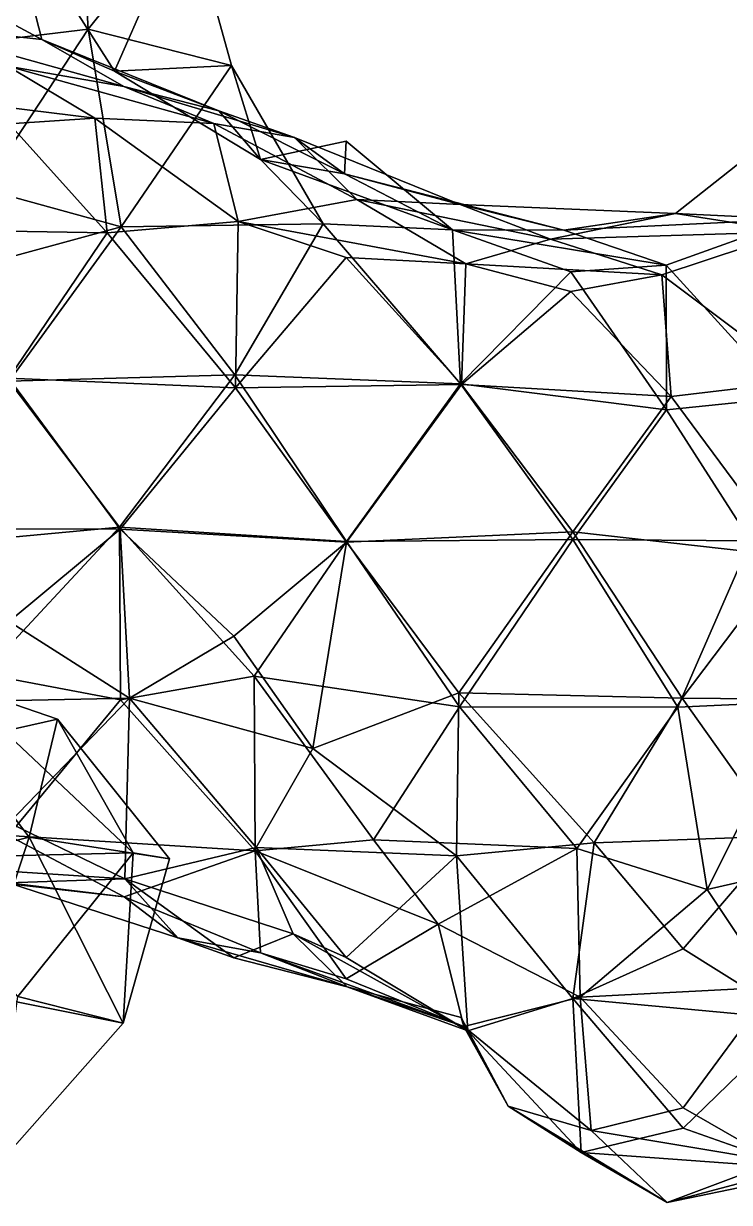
# Model space of a CAD drawing. Extents: x 290034 to 295698, y 4553723 to 4561693.
# Drawn here: x 294243.6 to 294322.7, y 4558850.6 to 4558982.8 of the extents above; entities that cross this region are included whole.
import ezdxf

# ---------------------------------------------------------------- set-up
doc = ezdxf.new("R2010")
doc.units = 0
doc.layers.add('Au_ppm_Pref_-_0_2', color=7, linetype='CONTINUOUS')

msp = doc.modelspace()

# ---------------------------------------------------------------- linework, layer by layer
at = {"layer": 'Au_ppm_Pref_-_0_2'}
for points in [[(294249.56, 4558999.91, 1805.55), (294240.29, 4558980.88, 1804.52), (294240.58, 4558997.82, 1810.99)], [(294249.56, 4558999.91, 1805.55), (294250.02, 4558996.01, 1800.73), (294240.29, 4558980.88, 1804.52)], [(294245.64, 4558980.97, 1780.73), (294241.67, 4558996.41, 1787.59), (294232.41, 4558988.11, 1780.6)], [(294250.02, 4558996.01, 1800.73), (294250.82, 4558982.15, 1798.44), (294240.29, 4558980.88, 1804.52)], [(294261.93, 4558996.01, 1794.07), (294241.67, 4558996.41, 1787.59), (294253.78, 4558977.43, 1788.26)], [(294253.78, 4558977.43, 1788.26), (294241.67, 4558996.41, 1787.59), (294245.64, 4558980.97, 1780.73)], [(294250.02, 4558996.01, 1800.73), (294261.93, 4558996.01, 1794.07), (294250.82, 4558982.15, 1798.44)], [(294261.93, 4558996.01, 1794.07), (294266.92, 4558978.05, 1793.67), (294250.82, 4558982.15, 1798.44)], [(294261.93, 4558996.01, 1794.07), (294253.78, 4558977.43, 1788.26), (294266.92, 4558978.05, 1793.67)], [(294232.41, 4558988.11, 1780.6), (294229.64, 4558982.73, 1775.35), (294245.64, 4558980.97, 1780.73)], [(294245.64, 4558980.97, 1780.73), (294229.64, 4558982.73, 1775.35), (294254.82, 4558975.7, 1775.84)], [(294254.82, 4558975.7, 1775.84), (294229.64, 4558982.73, 1775.35), (294241.82, 4558977.98, 1769.95)], [(294240.29, 4558980.88, 1804.52), (294250.82, 4558982.15, 1798.44), (294239.03, 4558964.24, 1797.84)], [(294250.82, 4558982.15, 1798.44), (294254.53, 4558959.98, 1794.57), (294239.03, 4558964.24, 1797.84)], [(294266.92, 4558978.05, 1793.67), (294254.53, 4558959.98, 1794.57), (294250.82, 4558982.15, 1798.44)], [(294253.78, 4558977.43, 1788.26), (294245.64, 4558980.97, 1780.73), (294265.47, 4558972.99, 1780.86)], [(294265.47, 4558972.99, 1780.86), (294245.64, 4558980.97, 1780.73), (294254.82, 4558975.7, 1775.84)], [(294251.57, 4558972.16, 1764.58), (294241.82, 4558977.98, 1769.95), (294231.2, 4558974.66, 1764.29)], [(294254.82, 4558975.7, 1775.84), (294241.82, 4558977.98, 1769.95), (294264.93, 4558971.56, 1771.08)], [(294264.93, 4558971.56, 1771.08), (294241.82, 4558977.98, 1769.95), (294251.57, 4558972.16, 1764.58)], [(294253.78, 4558977.43, 1788.26), (294270.14, 4558967.53, 1786.76), (294266.92, 4558978.05, 1793.67)], [(294253.78, 4558977.43, 1788.26), (294265.47, 4558972.99, 1780.86), (294270.14, 4558967.53, 1786.76)], [(294277.18, 4558960.29, 1793.58), (294254.53, 4558959.98, 1794.57), (294266.92, 4558978.05, 1793.67)], [(294277.18, 4558960.29, 1793.58), (294266.92, 4558978.05, 1793.67), (294270.14, 4558967.53, 1786.76)], [(294335.36, 4558976.22, 1775.86), (294330.01, 4558960.82, 1782.38), (294316.69, 4558961.47, 1776.08)], [(294329.73, 4558959.42, 1770.02), (294335.36, 4558976.22, 1775.86), (294316.69, 4558961.47, 1776.08)], [(294251.57, 4558972.16, 1764.58), (294231.2, 4558974.66, 1764.29), (294241.96, 4558971.51, 1760.27)], [(294265.47, 4558972.99, 1780.86), (294254.82, 4558975.7, 1775.84), (294273.97, 4558970, 1775.86)], [(294273.97, 4558970, 1775.86), (294254.82, 4558975.7, 1775.84), (294264.93, 4558971.56, 1771.08)], [(294251.57, 4558972.16, 1764.58), (294241.96, 4558971.51, 1760.27), (294252.98, 4558959.3, 1759.14)], [(294264.93, 4558971.56, 1771.08), (294251.57, 4558972.16, 1764.58), (294267.65, 4558960.58, 1763.32)], [(294252.98, 4558959.3, 1759.14), (294267.65, 4558960.58, 1763.32), (294251.57, 4558972.16, 1764.58)], [(294279.58, 4558965.92, 1781.32), (294270.14, 4558967.53, 1786.76), (294265.47, 4558972.99, 1780.86)], [(294273.97, 4558970, 1775.86), (294279.58, 4558965.92, 1781.32), (294265.47, 4558972.99, 1780.86)], [(294241.96, 4558971.51, 1760.27), (294228.21, 4558959.71, 1759.68), (294252.98, 4558959.3, 1759.14)], [(294273.97, 4558970, 1775.86), (294264.93, 4558971.56, 1771.08), (294280.95, 4558963.02, 1769.25)], [(294264.93, 4558971.56, 1771.08), (294267.65, 4558960.58, 1763.32), (294280.95, 4558963.02, 1769.25)], [(294279.58, 4558965.92, 1781.32), (294279.76, 4558969.58, 1784.87), (294270.14, 4558967.53, 1786.76)], [(294270.14, 4558967.53, 1786.76), (294279.76, 4558969.58, 1784.87), (294291.69, 4558959.63, 1787.58)], [(294279.58, 4558965.92, 1781.32), (294273.97, 4558970, 1775.86), (294292.53, 4558962.48, 1775.89)], [(294273.97, 4558970, 1775.86), (294280.95, 4558963.02, 1769.25), (294292.53, 4558962.48, 1775.89)], [(294279.58, 4558965.92, 1781.32), (294291.69, 4558959.63, 1787.58), (294279.76, 4558969.58, 1784.87)], [(294277.18, 4558960.29, 1793.58), (294270.14, 4558967.53, 1786.76), (294291.69, 4558959.63, 1787.58)], [(294279.58, 4558965.92, 1781.32), (294304.15, 4558959.61, 1781.64), (294291.69, 4558959.63, 1787.58)], [(294304.15, 4558959.61, 1781.64), (294279.58, 4558965.92, 1781.32), (294292.53, 4558962.48, 1775.89)], [(294239.03, 4558964.24, 1797.84), (294254.53, 4558959.98, 1794.57), (294231.7, 4558953.75, 1794.78)], [(294293.17, 4558955.81, 1764.2), (294280.95, 4558963.02, 1769.25), (294267.65, 4558960.58, 1763.32)], [(294280.95, 4558963.02, 1769.25), (294293.17, 4558955.81, 1764.2), (294302.68, 4558958.57, 1770.22)], [(294302.68, 4558958.57, 1770.22), (294292.53, 4558962.48, 1775.89), (294280.95, 4558963.02, 1769.25)], [(294304.15, 4558959.61, 1781.64), (294292.53, 4558962.48, 1775.89), (294316.69, 4558961.47, 1776.08)], [(294292.53, 4558962.48, 1775.89), (294302.68, 4558958.57, 1770.22), (294316.69, 4558961.47, 1776.08)], [(294316.69, 4558961.47, 1776.08), (294302.68, 4558958.57, 1770.22), (294329.73, 4558959.42, 1770.02)], [(294304.15, 4558959.61, 1781.64), (294316.69, 4558961.47, 1776.08), (294330.01, 4558960.82, 1782.38)], [(294267.34, 4558941.92, 1758.75), (294267.65, 4558960.58, 1763.32), (294252.98, 4558959.3, 1759.14)], [(294277.18, 4558960.29, 1793.58), (294267.29, 4558943.37, 1792.63), (294254.53, 4558959.98, 1794.57)], [(294277.18, 4558960.29, 1793.58), (294292.59, 4558942.37, 1793.36), (294267.29, 4558943.37, 1792.63)], [(294279.76, 4558956.55, 1759.32), (294267.65, 4558960.58, 1763.32), (294267.34, 4558941.92, 1758.75)], [(294293.17, 4558955.81, 1764.2), (294267.65, 4558960.58, 1763.32), (294279.76, 4558956.55, 1759.32)], [(294277.18, 4558960.29, 1793.58), (294291.69, 4558959.63, 1787.58), (294292.59, 4558942.37, 1793.36)], [(294304.15, 4558959.61, 1781.64), (294330.01, 4558960.82, 1782.38), (294315.63, 4558955.67, 1787.08)], [(294329.16, 4558940.84, 1786.72), (294315.63, 4558955.67, 1787.08), (294330.01, 4558960.82, 1782.38)], [(294252.98, 4558959.3, 1759.14), (294228.21, 4558959.71, 1759.68), (294241.94, 4558942.99, 1758.9)], [(294254.53, 4558959.98, 1794.57), (294241.96, 4558942.66, 1792.78), (294231.7, 4558953.75, 1794.78)], [(294252.98, 4558959.3, 1759.14), (294241.94, 4558942.99, 1758.9), (294267.34, 4558941.92, 1758.75)], [(294241.96, 4558942.66, 1792.78), (294254.53, 4558959.98, 1794.57), (294267.29, 4558943.37, 1792.63)], [(294291.69, 4558959.63, 1787.58), (294304.96, 4558954.92, 1791.86), (294292.59, 4558942.37, 1793.36)], [(294291.69, 4558959.63, 1787.58), (294315.63, 4558955.67, 1787.08), (294304.96, 4558954.92, 1791.86)], [(294291.69, 4558959.63, 1787.58), (294304.15, 4558959.61, 1781.64), (294315.63, 4558955.67, 1787.08)], [(294302.68, 4558958.57, 1770.22), (294315.17, 4558954.58, 1764.79), (294329.73, 4558959.42, 1770.02)], [(294315.17, 4558954.58, 1764.79), (294330.99, 4558942.7, 1763.1), (294329.73, 4558959.42, 1770.02)], [(294293.17, 4558955.81, 1764.2), (294315.17, 4558954.58, 1764.79), (294302.68, 4558958.57, 1770.22)], [(294279.76, 4558956.55, 1759.32), (294267.34, 4558941.92, 1758.75), (294292.68, 4558942.27, 1758.53)], [(294293.17, 4558955.81, 1764.2), (294279.76, 4558956.55, 1759.32), (294292.68, 4558942.27, 1758.53)], [(294292.59, 4558942.37, 1793.36), (294304.96, 4558954.92, 1791.86), (294315.69, 4558939.46, 1791.77)], [(294293.17, 4558955.81, 1764.2), (294292.68, 4558942.27, 1758.53), (294304.96, 4558952.72, 1760.59)], [(294293.17, 4558955.81, 1764.2), (294304.96, 4558952.72, 1760.59), (294315.17, 4558954.58, 1764.79)], [(294315.63, 4558955.67, 1787.08), (294315.69, 4558939.46, 1791.77), (294304.96, 4558954.92, 1791.86)], [(294329.16, 4558940.84, 1786.72), (294315.69, 4558939.46, 1791.77), (294315.63, 4558955.67, 1787.08)], [(294315.17, 4558954.58, 1764.79), (294304.96, 4558952.72, 1760.59), (294316.19, 4558940.94, 1759.23)], [(294315.17, 4558954.58, 1764.79), (294316.19, 4558940.94, 1759.23), (294330.99, 4558942.7, 1763.1)], [(294292.68, 4558942.27, 1758.53), (294316.19, 4558940.94, 1759.23), (294304.96, 4558952.72, 1760.59)], [(294254.43, 4558926.05, 1759.45), (294241.94, 4558942.99, 1758.9), (294229.29, 4558926.11, 1759.56)], [(294254.43, 4558926.05, 1759.45), (294267.34, 4558941.92, 1758.75), (294241.94, 4558942.99, 1758.9)], [(294267.29, 4558943.37, 1792.63), (294254.34, 4558926.28, 1791.94), (294241.96, 4558942.66, 1792.78)], [(294267.29, 4558943.37, 1792.63), (294279.81, 4558924.69, 1792.61), (294254.34, 4558926.28, 1791.94)], [(294267.29, 4558943.37, 1792.63), (294292.59, 4558942.37, 1793.36), (294279.81, 4558924.69, 1792.61)], [(294229.45, 4558923.98, 1792.3), (294241.96, 4558942.66, 1792.78), (294254.34, 4558926.28, 1791.94)], [(294254.43, 4558926.05, 1759.45), (294279.81, 4558924.6, 1758.97), (294267.34, 4558941.92, 1758.75)], [(294292.68, 4558942.27, 1758.53), (294267.34, 4558941.92, 1758.75), (294279.81, 4558924.6, 1758.97)], [(294292.59, 4558942.37, 1793.36), (294305.19, 4558924.89, 1793.29), (294279.81, 4558924.69, 1792.61)], [(294292.68, 4558942.27, 1758.53), (294279.81, 4558924.6, 1758.97), (294305.17, 4558925.77, 1757.59)], [(294292.59, 4558942.37, 1793.36), (294315.69, 4558939.46, 1791.77), (294305.19, 4558924.89, 1793.29)], [(294292.68, 4558942.27, 1758.53), (294305.17, 4558925.77, 1757.59), (294316.19, 4558940.94, 1759.23)], [(294316.19, 4558940.94, 1759.23), (294329.47, 4558923.03, 1758.93), (294330.99, 4558942.7, 1763.1)], [(294316.19, 4558940.94, 1759.23), (294305.17, 4558925.77, 1757.59), (294329.47, 4558923.03, 1758.93)], [(294329.16, 4558940.84, 1786.72), (294325.08, 4558924.74, 1791.28), (294315.69, 4558939.46, 1791.77)], [(294305.19, 4558924.89, 1793.29), (294315.69, 4558939.46, 1791.77), (294325.08, 4558924.74, 1791.28)], [(294254.43, 4558926.05, 1759.45), (294229.29, 4558926.11, 1759.56), (294241.96, 4558915.72, 1760.97)], [(294229.45, 4558923.98, 1792.3), (294254.34, 4558926.28, 1791.94), (294239.04, 4558909.84, 1791.32)], [(294254.34, 4558926.28, 1791.94), (294254.47, 4558906.94, 1787.68), (294239.04, 4558909.84, 1791.32)], [(294254.43, 4558926.05, 1759.45), (294241.96, 4558915.72, 1760.97), (294255.48, 4558907.09, 1764.37)], [(294254.34, 4558926.28, 1791.94), (294269.45, 4558909.57, 1791.71), (294254.47, 4558906.94, 1787.68)], [(294254.34, 4558926.28, 1791.94), (294279.81, 4558924.69, 1792.61), (294269.45, 4558909.57, 1791.71)], [(294254.43, 4558926.05, 1759.45), (294255.48, 4558907.09, 1764.37), (294267.16, 4558914.07, 1760.42)], [(294254.43, 4558926.05, 1759.45), (294267.16, 4558914.07, 1760.42), (294279.81, 4558924.6, 1758.97)], [(294279.81, 4558924.6, 1758.97), (294292.4, 4558907.7, 1759.06), (294305.17, 4558925.77, 1757.59)], [(294317.44, 4558907.1, 1758.07), (294305.17, 4558925.77, 1757.59), (294292.4, 4558907.7, 1759.06)], [(294329.47, 4558923.03, 1758.93), (294305.17, 4558925.77, 1757.59), (294317.44, 4558907.1, 1758.07)], [(294279.81, 4558924.6, 1758.97), (294267.16, 4558914.07, 1760.42), (294276.04, 4558901.47, 1762.1)], [(294279.81, 4558924.69, 1792.61), (294292.48, 4558906.15, 1792.79), (294269.45, 4558909.57, 1791.71)], [(294279.81, 4558924.6, 1758.97), (294276.04, 4558901.47, 1762.1), (294292.4, 4558907.7, 1759.06)], [(294279.81, 4558924.69, 1792.61), (294305.19, 4558924.89, 1793.29), (294292.48, 4558906.15, 1792.79)], [(294305.19, 4558924.89, 1793.29), (294316.95, 4558906.11, 1792.04), (294292.48, 4558906.15, 1792.79)], [(294305.19, 4558924.89, 1793.29), (294325.08, 4558924.74, 1791.28), (294316.95, 4558906.11, 1792.04)], [(294316.95, 4558906.11, 1792.04), (294325.08, 4558924.74, 1791.28), (294330.81, 4558906.74, 1788.17)], [(294317.44, 4558907.1, 1758.07), (294338.92, 4558906.92, 1759.85), (294329.47, 4558923.03, 1758.93)], [(294255.48, 4558907.09, 1764.37), (294241.96, 4558915.72, 1760.97), (294229.9, 4558906.6, 1763.5)], [(294276.04, 4558901.47, 1762.1), (294267.16, 4558914.07, 1760.42), (294255.48, 4558907.09, 1764.37)], [(294231.34, 4558888.3, 1793.46), (294244.23, 4558891.5, 1797.75), (294229.43, 4558910.92, 1799.56)], [(294229.43, 4558910.92, 1799.56), (294244.23, 4558891.5, 1797.75), (294247.38, 4558904.77, 1799.62)], [(294229.43, 4558910.92, 1799.56), (294247.38, 4558904.77, 1799.62), (294241.42, 4558903.39, 1805.09)], [(294254.47, 4558906.94, 1787.68), (294241.89, 4558891.71, 1786.9), (294239.04, 4558909.84, 1791.32)], [(294269.57, 4558890, 1787.18), (294254.47, 4558906.94, 1787.68), (294269.45, 4558909.57, 1791.71)], [(294269.57, 4558890, 1787.18), (294269.45, 4558909.57, 1791.71), (294282.83, 4558891.23, 1791.52)], [(294269.45, 4558909.57, 1791.71), (294292.48, 4558906.15, 1792.79), (294282.83, 4558891.23, 1791.52)], [(294292.4, 4558907.7, 1759.06), (294276.04, 4558901.47, 1762.1), (294292.14, 4558889.41, 1762.67)], [(294292.4, 4558907.7, 1759.06), (294292.14, 4558889.41, 1762.67), (294307.55, 4558890.88, 1759.86)], [(294292.4, 4558907.7, 1759.06), (294307.55, 4558890.88, 1759.86), (294317.44, 4558907.1, 1758.07)], [(294255.48, 4558907.09, 1764.37), (294229.9, 4558906.6, 1763.5), (294241.96, 4558893.12, 1765.32)], [(294269.57, 4558890, 1787.18), (294241.89, 4558891.71, 1786.9), (294254.47, 4558906.94, 1787.68)], [(294255.48, 4558907.09, 1764.37), (294241.96, 4558893.12, 1765.32), (294254.95, 4558886.84, 1769.29)], [(294255.48, 4558907.09, 1764.37), (294254.95, 4558886.84, 1769.29), (294269.67, 4558890.35, 1765.58)], [(294255.48, 4558907.09, 1764.37), (294269.67, 4558890.35, 1765.58), (294276.04, 4558901.47, 1762.1)], [(294305.64, 4558890.25, 1791.65), (294282.83, 4558891.23, 1791.52), (294292.48, 4558906.15, 1792.79)], [(294305.64, 4558890.25, 1791.65), (294292.48, 4558906.15, 1792.79), (294316.95, 4558906.11, 1792.04)], [(294320.24, 4558885.64, 1790.16), (294305.64, 4558890.25, 1791.65), (294316.95, 4558906.11, 1792.04)], [(294317.44, 4558907.1, 1758.07), (294307.55, 4558890.88, 1759.86), (294328.41, 4558891.64, 1759.71)], [(294320.24, 4558885.64, 1790.16), (294316.95, 4558906.11, 1792.04), (294330.81, 4558906.74, 1788.17)], [(294317.44, 4558907.1, 1758.07), (294328.41, 4558891.64, 1759.71), (294338.92, 4558906.92, 1759.85)], [(294335.27, 4558889.1, 1786.85), (294320.24, 4558885.64, 1790.16), (294330.81, 4558906.74, 1788.17)], [(294241.42, 4558903.39, 1805.09), (294247.38, 4558904.77, 1799.62), (294255.89, 4558889.77, 1805.37)], [(294244.23, 4558891.5, 1797.75), (294259.96, 4558889.1, 1799.62), (294247.38, 4558904.77, 1799.62)], [(294247.38, 4558904.77, 1799.62), (294259.96, 4558889.1, 1799.62), (294255.89, 4558889.77, 1805.37)], [(294241.42, 4558903.39, 1805.09), (294255.89, 4558889.77, 1805.37), (294229.31, 4558889.11, 1806.32)], [(294276.04, 4558901.47, 1762.1), (294269.67, 4558890.35, 1765.58), (294292.14, 4558889.41, 1762.67)], [(294254.95, 4558886.84, 1769.29), (294241.96, 4558893.12, 1765.32), (294228.99, 4558888.51, 1769.68)], [(294254.88, 4558884.83, 1782.03), (294230.04, 4558887.63, 1782.3), (294241.89, 4558891.71, 1786.9)], [(294244.23, 4558891.5, 1797.75), (294231.34, 4558888.3, 1793.46), (294238.45, 4558873.91, 1795.13)], [(294244.23, 4558891.5, 1797.75), (294238.45, 4558873.91, 1795.13), (294254.75, 4558870.66, 1799.59)], [(294269.57, 4558890, 1787.18), (294254.88, 4558884.83, 1782.03), (294241.89, 4558891.71, 1786.9)], [(294244.23, 4558891.5, 1797.75), (294254.75, 4558870.66, 1799.59), (294259.96, 4558889.1, 1799.62)], [(294307.55, 4558890.88, 1759.86), (294317.56, 4558879, 1760.61), (294328.41, 4558891.64, 1759.71)], [(294328.41, 4558891.64, 1759.71), (294317.56, 4558879, 1760.61), (294330.13, 4558871.09, 1764.03)], [(294269.57, 4558890, 1787.18), (294270.16, 4558878.54, 1780.79), (294254.88, 4558884.83, 1782.03)], [(294269.67, 4558890.35, 1765.58), (294254.95, 4558886.84, 1769.29), (294273.8, 4558880.67, 1769.92)], [(294269.57, 4558890, 1787.18), (294282.83, 4558891.23, 1791.52), (294290.07, 4558881.75, 1789.11)], [(294269.57, 4558890, 1787.18), (294279.76, 4558875.63, 1786.29), (294270.16, 4558878.54, 1780.79)], [(294269.57, 4558890, 1787.18), (294290.07, 4558881.75, 1789.11), (294279.76, 4558875.63, 1786.29)], [(294269.67, 4558890.35, 1765.58), (294273.8, 4558880.67, 1769.92), (294279.76, 4558878.03, 1766.23)], [(294269.67, 4558890.35, 1765.58), (294279.76, 4558878.03, 1766.23), (294292.14, 4558889.41, 1762.67)], [(294290.07, 4558881.75, 1789.11), (294282.83, 4558891.23, 1791.52), (294305.64, 4558890.25, 1791.65)], [(294306.01, 4558873.58, 1787.33), (294290.07, 4558881.75, 1789.11), (294305.64, 4558890.25, 1791.65)], [(294307.55, 4558890.88, 1759.86), (294292.14, 4558889.41, 1762.67), (294305.19, 4558873.42, 1764.28)], [(294307.55, 4558890.88, 1759.86), (294305.19, 4558873.42, 1764.28), (294317.56, 4558879, 1760.61)], [(294306.01, 4558873.58, 1787.33), (294305.64, 4558890.25, 1791.65), (294320.24, 4558885.64, 1790.16)], [(294242.96, 4558873.66, 1804.94), (294229.31, 4558889.11, 1806.32), (294255.89, 4558889.77, 1805.37)], [(294242.96, 4558873.66, 1804.94), (294255.89, 4558889.77, 1805.37), (294254.75, 4558870.66, 1799.59)], [(294259.96, 4558889.1, 1799.62), (294254.75, 4558870.66, 1799.59), (294255.89, 4558889.77, 1805.37)], [(294292.14, 4558889.41, 1762.67), (294279.76, 4558878.03, 1766.23), (294293.39, 4558869.8, 1769.63)], [(294305.19, 4558873.42, 1764.28), (294292.14, 4558889.41, 1762.67), (294293.39, 4558869.8, 1769.63)], [(294335.27, 4558889.1, 1786.85), (294327.53, 4558874.71, 1786.75), (294320.24, 4558885.64, 1790.16)], [(294254.95, 4558886.84, 1769.29), (294228.99, 4558888.51, 1769.68), (294241.9, 4558886.38, 1775.88)], [(294230.04, 4558887.63, 1782.3), (294254.88, 4558884.83, 1782.03), (294241.9, 4558886.38, 1775.88)], [(294254.95, 4558886.84, 1769.29), (294241.9, 4558886.38, 1775.88), (294260.88, 4558880.21, 1775.86)], [(294254.88, 4558884.83, 1782.03), (294260.88, 4558880.21, 1775.86), (294241.9, 4558886.38, 1775.88)], [(294267.16, 4558877.97, 1772.15), (294254.95, 4558886.84, 1769.29), (294260.88, 4558880.21, 1775.86)], [(294254.95, 4558886.84, 1769.29), (294267.16, 4558877.97, 1772.15), (294273.8, 4558880.67, 1769.92)], [(294260.88, 4558880.21, 1775.86), (294254.88, 4558884.83, 1782.03), (294270.16, 4558878.54, 1780.79)], [(294306.01, 4558873.58, 1787.33), (294320.24, 4558885.64, 1790.16), (294327.53, 4558874.71, 1786.75)], [(294279.76, 4558875.63, 1786.29), (294290.07, 4558881.75, 1789.11), (294292.96, 4558870.27, 1782.07)], [(294290.07, 4558881.75, 1789.11), (294306.01, 4558873.58, 1787.33), (294292.96, 4558870.27, 1782.07)], [(294270.16, 4558878.54, 1780.79), (294279.88, 4558874.74, 1775.85), (294260.88, 4558880.21, 1775.86)], [(294260.88, 4558880.21, 1775.86), (294279.88, 4558874.74, 1775.85), (294267.16, 4558877.97, 1772.15)], [(294273.8, 4558880.67, 1769.92), (294267.16, 4558877.97, 1772.15), (294279.88, 4558874.74, 1775.85)], [(294279.88, 4558874.74, 1775.85), (294293.39, 4558869.8, 1769.63), (294273.8, 4558880.67, 1769.92)], [(294279.76, 4558878.03, 1766.23), (294273.8, 4558880.67, 1769.92), (294293.39, 4558869.8, 1769.63)], [(294270.16, 4558878.54, 1780.79), (294279.76, 4558875.63, 1786.29), (294292.96, 4558870.27, 1782.07)], [(294270.16, 4558878.54, 1780.79), (294292.96, 4558870.27, 1782.07), (294279.88, 4558874.74, 1775.85)], [(294317.56, 4558879, 1760.61), (294305.19, 4558873.42, 1764.28), (294330.13, 4558871.09, 1764.03)], [(294279.88, 4558874.74, 1775.85), (294292.96, 4558870.27, 1782.07), (294292.66, 4558871.28, 1775.86)], [(294292.66, 4558871.28, 1775.86), (294293.39, 4558869.8, 1769.63), (294279.88, 4558874.74, 1775.85)], [(294306.01, 4558873.58, 1787.33), (294327.53, 4558874.71, 1786.75), (294317.56, 4558861.15, 1785.17)], [(294328.02, 4558855.16, 1780.79), (294317.56, 4558861.15, 1785.17), (294327.53, 4558874.71, 1786.75)], [(294240.24, 4558854.28, 1799.62), (294254.75, 4558870.66, 1799.59), (294238.45, 4558873.91, 1795.13)], [(294242.96, 4558873.66, 1804.94), (294254.75, 4558870.66, 1799.59), (294240.24, 4558854.28, 1799.62)], [(294307.23, 4558858.61, 1781.15), (294292.96, 4558870.27, 1782.07), (294306.01, 4558873.58, 1787.33)], [(294305.19, 4558873.42, 1764.28), (294293.39, 4558869.8, 1769.63), (294306.09, 4558856.17, 1770.29)], [(294305.19, 4558873.42, 1764.28), (294306.09, 4558856.17, 1770.29), (294317.56, 4558858.87, 1765.78)], [(294305.19, 4558873.42, 1764.28), (294317.56, 4558858.87, 1765.78), (294330.13, 4558871.09, 1764.03)], [(294306.01, 4558873.58, 1787.33), (294317.56, 4558861.15, 1785.17), (294307.23, 4558858.61, 1781.15)], [(294292.66, 4558871.28, 1775.86), (294292.96, 4558870.27, 1782.07), (294297.92, 4558861.33, 1775.86)], [(294292.66, 4558871.28, 1775.86), (294297.92, 4558861.33, 1775.86), (294293.39, 4558869.8, 1769.63)], [(294297.92, 4558861.33, 1775.86), (294292.96, 4558870.27, 1782.07), (294307.23, 4558858.61, 1781.15)], [(294317.56, 4558858.87, 1765.78), (294330.24, 4558854.4, 1770.12), (294330.13, 4558871.09, 1764.03)], [(294306.09, 4558856.17, 1770.29), (294293.39, 4558869.8, 1769.63), (294297.92, 4558861.33, 1775.86)], [(294297.92, 4558861.33, 1775.86), (294307.23, 4558858.61, 1781.15), (294315.76, 4558850.55, 1775.73)], [(294297.92, 4558861.33, 1775.86), (294315.76, 4558850.55, 1775.73), (294306.09, 4558856.17, 1770.29)], [(294307.23, 4558858.61, 1781.15), (294317.56, 4558861.15, 1785.17), (294328.02, 4558855.16, 1780.79)], [(294306.09, 4558856.17, 1770.29), (294330.24, 4558854.4, 1770.12), (294317.56, 4558858.87, 1765.78)], [(294315.76, 4558850.55, 1775.73), (294307.23, 4558858.61, 1781.15), (294328.02, 4558855.16, 1780.79)], [(294306.09, 4558856.17, 1770.29), (294315.76, 4558850.55, 1775.73), (294330.24, 4558854.4, 1770.12)], [(294336.76, 4558854.88, 1775.86), (294315.76, 4558850.55, 1775.73), (294328.02, 4558855.16, 1780.79)], [(294315.76, 4558850.55, 1775.73), (294336.76, 4558854.88, 1775.86), (294330.24, 4558854.4, 1770.12)]]:
    msp.add_3dface(points, dxfattribs=at)

doc.saveas('drawing.dxf')
